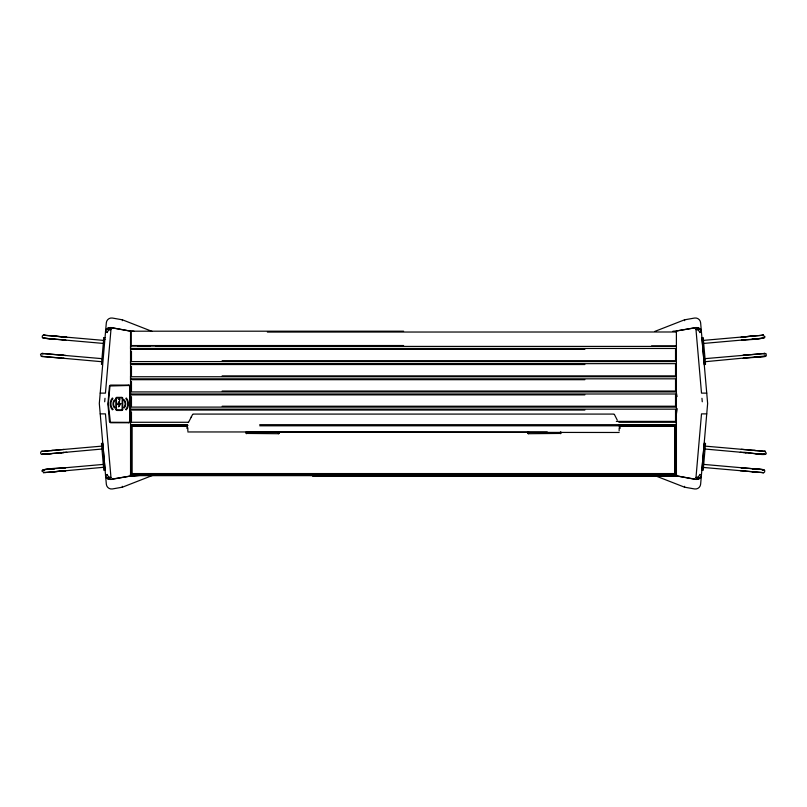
<?xml version="1.0" encoding="UTF-8"?>
<svg xmlns="http://www.w3.org/2000/svg" width="807" height="807" viewBox="0 0 807 807"><rect width="100%" height="100%" fill="white"/><g stroke="black" fill="none" stroke-linecap="round" stroke-linejoin="round"><path stroke-width="1.21" d="M130.552 379.895L130.552 376.173M130.552 363.765L130.552 361.284M130.552 348.866L130.552 346.385M676.397 424.623L676.397 422.142M123.764 400.03L123.764 400.191A5.76 5.76 0 0 1 123.804 407.565L124.278 407.959A6.375 6.375 0 0 0 124.278 399.868L123.834 399.909M105.535 331.899L105.535 331.859A5.246 5.246 0 0 1 106.151 329.932M125.771 409.442L125.791 409.411A8.463 8.463 0 0 0 125.821 398.466L126.366 398.012A9.17 9.17 0 0 1 126.366 409.825L125.801 409.674M700.799 477.068A5.246 5.246 0 0 0 701.414 475.091L701.424 475A5.326 0.535 5 0 0 701.243 474.819A5.276 0.525 5 0 0 699.74 474.445L699.699 474.617A2.643 1.987 -85.1 0 1 699.568 475.152L698.196 476.967L695.987 477.522L701.505 413.88L706.74 413.88M101.46 364.532L103.81 337.558M104.688 401.765L104.991 398.305M105.747 329.468L110.973 329.468L105.445 393.12L100.209 393.12M129.866 396.58L130.542 393.12M677.234 408.695L676.407 413.88M701.888 470.047L704.239 443.194L705.106 443.275M702.312 470.209L703.19 470.279L705.53 443.436M703.482 466.88L703.432 467.455L753.708 471.853M705.046 449.035L746.193 452.747L745.557 452.697M105.525 332L105.596 331.465M122.311 320.682L122.462 319.824L112.455 318.059A5.256 5.256 0 0 0 106.322 322.78L99.311 403.5L106.332 484.22A5.256 5.256 0 0 0 112.455 488.941L122.462 487.176L152.21 475.555M654.739 331.445L684.477 319.834L694.494 318.059A5.256 5.256 0 0 1 700.627 322.78L707.638 403.5L700.627 484.22A5.256 5.256 0 0 1 694.494 488.941L684.487 487.176L684.639 486.318M246.206 433.43L278.708 433.712L279.565 432.31M560.794 433.43L528.292 433.712L528.746 432.734M246.377 433.712L246.821 432.744M107.371 331.848L108.753 330.033L110.963 329.478M115.996 398.012L116.611 397.397M122.704 409.815L122.089 410.44M560.815 432.118L559.957 432.471M188.414 422.495L191.541 416.614M191.148 417.189L192.702 414.284M107.593 478.722L107.603 478.702A5.246 5.246 0 0 1 106.433 477.532M700.516 329.468A5.246 5.246 0 0 0 699.397 328.298L697.884 327.753M278.879 432.179L277.86 432.481M131.127 332.05L131.127 345.557L403.611 345.527M131.652 473.568L674.864 473.568M619.322 426.409L674.864 426.298M674.753 473.679L674.753 426.197L619.322 426.197M106.746 329.347L107.967 328.409M700.204 477.653L698.983 478.591M43.043 453.887C40.027 456.177 39.482 450.003 43.205 451.295L64.025 449.438M763.957 353.95L766.115 353.759L766.297 355.917L705.298 361.697M107.593 328.278L107.553 328.298A5.246 5.246 0 0 0 106.433 329.468M697.884 479.247L699.397 478.702A5.246 5.246 0 0 0 700.516 477.532M44.456 337.83C40.955 339.515 41.712 333.412 45.061 335.308L44.577 335.258M762.544 470.007C765.914 468.282 765.379 474.455 761.939 472.529L741.108 470.753M109.076 327.753L107.674 328.288M108.441 328.177L111.608 327.803L130.542 331.142L111.144 327.561A3.036 1.483 4.4 0 0 110.539 327.541M698.509 478.823L695.341 479.197L676.407 475.858L695.321 479.368M42.004 454.432L63.864 452.475L42.004 454.432L51.698 453.584M53.03 468.806L65.206 467.778C65.67 467.737 31.554 468.827 45.061 472.529L65.468 470.743L43.548 472.66M43.598 472.7L44.173 472.529M741.794 340.06C742.208 340.05 774.932 338.97 761.939 335.308L762.423 335.258M312.531 476.12L676.417 476.12L676.397 330.971L695.866 327.561A3.036 1.483 -4.4 0 1 696.411 327.551M110.539 479.449A3.036 1.483 -4.4 0 0 111.084 479.439L130.552 476.029L141.245 475.232M246.185 432.118L619.161 432.481M764.421 353.496L764.996 353.405L743.136 355.362M744.266 339.878L753.97 339.031M741.381 340.13L742.289 340.019M742.975 358.399L743.883 358.288M64.711 467.818L65.619 467.707M695.826 327.743L676.397 330.971M109.137 479.207A3.611 1.261 0 0 0 109.53 479.297A3.248 1.342 -2.5 0 0 110.589 479.328L130.552 476.029L130.552 330.971L134.012 331.233M695.321 327.632L696.421 327.723A3.248 1.342 -2.5 0 1 697.349 327.773M42.579 353.496L40.511 354.223L41.167 356.291L101.702 361.697M42.327 356.391L41.742 356.452L42.721 356.502M764.683 451.375L765.258 451.385L764.683 451.375C773.167 458.487 744.669 451.153 743.62 452.525L764.996 454.432L763.957 453.887M763.664 469.654L741.794 467.778L753.97 468.806M529.14 432.481L528.121 432.179M741.532 337.094L763.452 335.177L741.108 337.084M703.432 340.383L753.708 335.984M743.398 358.328L765.197 356.462M41.682 451.426L53.161 450.387M53.292 471.853L103.558 467.303M753.839 357.451L765.318 356.412L764.673 356.391M701.878 337.669L703.19 337.558L705.53 364.401M702.463 339.374L703.341 339.293M763.583 338.194L762.544 337.83M703.694 343.429L744.861 339.797M705.036 358.651L746.193 355.09L745.597 355.1M705.106 364.562L704.239 364.643L701.888 337.79M101.702 446.14L51.426 450.538M61.443 452.697L60.807 452.747L101.954 449.035M66.749 452.263L63.38 452.525M103.296 464.408L62.139 468.04L62.775 467.989M765.056 353.446L742.712 355.362M672.937 331.233L676.468 330.971M676.095 331.99L267.369 332.06M130.341 474.304L132.832 474.123M676.417 475.182L132.731 475.02L130.583 475.182L130.583 476.12L140.499 475.343M151.655 474.082L130.583 475.636L676.417 475.686L655.345 474.082M64.974 470.794L65.892 470.753M744.004 336.842L744.599 336.822M706.74 393.12L701.505 393.12L695.977 329.468L698.196 330.033L699.578 331.848A2.643 1.987 85.1 0 1 699.679 332.373L699.719 332.555A5.276 0.525 -5 0 0 701.222 332.181A5.326 0.525 -5.1 0 0 701.384 332.06M100.209 413.88L105.445 413.88L110.973 477.532L108.753 476.967L107.371 475.152M41.803 451.375L42.317 451.375M695.977 329.468L701.202 329.468M131.602 331.193L403.611 331.193M131.259 345.961L155.67 345.961M651.552 345.961L675.963 345.961M137.664 346.405L149.87 346.405M155.973 346.405L675.661 346.405M131.46 348.473L675.54 348.473M131.46 349.35L584.863 349.35M222.137 360.699L675.54 360.699L675.54 349.35M131.46 361.576L675.54 361.576M131.46 363.654L675.54 363.654M131.46 364.522L584.863 364.522M222.137 375.88L675.54 375.88L675.54 364.522M131.46 376.748L675.54 376.748M131.46 378.826L675.54 378.826M131.46 379.693L584.863 379.693M128.797 385.484L109.964 385.978L108.309 404.045L110.408 422.273L128.797 422.354L129.705 421.748L129.786 386.462L128.797 385.221M222.137 391.052L675.54 391.052L675.54 379.693M131.46 391.93L675.54 391.93M676.407 393.12L677.083 396.58M131.46 393.998L675.54 393.998M131.46 394.875L584.863 394.875M116.833 397.367L121.857 397.367M222.137 406.224L675.54 406.224L675.54 394.875M131.46 407.101L675.54 407.101M131.46 409.169L675.54 409.169M131.46 410.047L584.863 410.047M116.833 410.47L121.857 410.47M130.542 413.88L129.715 408.695M193.307 414.082L613.693 414.082M616.346 421.405L675.54 421.405L675.54 410.047M131.46 422.273L188.132 422.273M618.868 422.273L675.54 422.273M128.797 422.747L110.821 422.747A1.372 1.372 0 0 1 109.449 421.496L107.916 404.055L109.449 386.341A1.372 1.372 0 0 1 110.821 385.09L128.797 385.09A1.372 1.372 0 0 1 130.179 386.462L130.179 421.375A1.372 1.372 0 0 1 128.797 422.747L128.797 422.485M187.375 424.664L130.663 424.664L130.663 474.334L676.286 474.334L676.286 424.664L619.584 424.664M259.733 424.684L619.161 424.684M188.021 425.319L131.319 425.319L131.319 473.679L675.63 473.679L675.63 425.319L618.929 425.319M259.733 425.803L619.161 425.803M187.194 426.197L131.763 426.197L131.763 473.679M131.652 426.298L187.194 426.409M187.839 431.957L547.267 431.957M130.583 475.222L494.469 475.222M105.747 477.532L110.973 477.532M695.977 477.532L701.202 477.532M43.417 338.194L65.206 340.06M65.468 337.094L43.548 335.177L103.568 340.383M65.892 337.084L53.292 335.984M743.62 452.525L740.251 452.263M696.421 327.723L698.509 328.177M111.073 327.743L111.628 327.632M695.826 479.247L695.866 479.429A3.036 1.483 4.4 0 0 696.411 479.449M110.529 479.277L108.441 478.823M666.501 475.343L676.417 476.069M674.117 474.123L676.609 474.304M665.704 475.232L676.468 476.029M53.03 339.031L62.775 339.848M43.043 353.95L42.004 353.405L65.881 355.494M63.602 358.328L41.803 356.462M753.839 450.387L765.258 451.385L741.381 449.297M755.574 450.538L705.298 446.14M755.302 453.584L765.056 454.391L764.421 454.341M751.973 471.702L763.452 472.66L762.827 472.529M104.254 337.598L105.122 337.669M104.093 339.333L104.971 339.414M62.401 336.822L63.037 336.882M103.306 343.429L64.711 340.019M101.964 358.651L60.807 355.09L61.443 355.141M704.087 444.939L704.955 445.01M703.704 464.408L744.861 468.04L744.225 467.989M702.029 468.423L703.341 468.544M66.144 337.114L66.81 337.175M65.881 340.161L62.139 339.797M41.944 353.446L63.864 355.362M64.792 358.469L63.117 358.288M740.453 467.616L741.119 467.677M740.19 470.663L740.856 470.723M43.336 469.654L44.456 470.007M741.381 467.707L742.289 467.818M109.076 479.247L107.795 478.773L108.299 478.975M654.739 475.555L684.477 487.166M122.472 319.834L152.21 331.445M122.089 397.397L122.704 398.012M116.611 410.44L115.996 409.815M698.983 328.409L700.204 329.347M107.967 478.591L106.746 477.653M528.292 433.712L527.435 432.31M614.298 414.284L617.284 420.154M278.254 432.734L278.708 433.712M560.179 432.744L560.623 433.712M112.879 409.361L112.334 409.825A9.17 9.17 0 0 1 112.334 398.012L112.909 398.416A8.463 8.463 0 0 0 112.879 409.361M684.487 319.824L684.639 320.682M122.311 486.318L122.462 487.176M701.354 331.465L701.414 331.909A5.246 5.246 0 0 0 700.799 329.932M105.596 475.535L105.525 475A5.326 0.525 -5.1 0 1 107.22 474.445L107.25 474.617A2.643 1.987 85.1 0 0 107.381 475.152M105.535 475.091L105.535 475.141A5.246 5.246 0 0 0 106.151 477.068M102.761 443.194L105.122 470.168M101.46 443.305L103.81 470.279M701.959 398.305L702.261 401.765M674.753 426.409L674.753 473.457M674.269 475.02L132.731 475.02M620.018 426.479L620.018 428.527M619.161 427.851L619.161 430.928M560.794 432.038L560.794 433.157M528.121 432.451L528.121 433.571M278.879 432.451L278.879 433.571M246.206 432.038L246.206 433.157M187.839 427.851L187.839 430.928M186.982 426.479L186.982 428.527M131.763 426.409L131.763 473.457M131.46 351.247L131.46 360.699M131.46 366.418L131.46 375.88M131.46 381.59L131.46 391.052M131.46 396.762L131.46 406.224M131.46 411.943L131.46 421.405M122.735 398.244L122.735 409.593M115.966 398.244L115.966 409.593M113.605 404.357A5.76 5.76 0 0 0 114.887 407.565L114.412 407.959A6.375 6.375 0 0 1 114.412 399.868L114.927 400.211A5.76 5.76 0 0 0 113.605 403.48M697.349 479.227A3.248 1.342 2.5 0 1 696.36 479.328M109.086 327.854A3.632 1.2 -1 0 1 109.581 327.743A3.248 1.342 2.5 0 1 110.589 327.672M109.137 327.793A3.611 1.261 0 0 1 109.53 327.703M107.381 331.848A2.643 1.987 -85.1 0 0 107.27 332.373L107.23 332.555A5.276 0.525 5 0 1 105.566 332.08M109.581 479.257A3.632 1.2 1 0 1 109.086 479.146M116.42 398.123L116.46 409.815L122.079 409.976L122.24 398.022L116.42 398.123M118.932 399.304L119.769 399.546L118.932 399.304M119.265 404.408L118.649 406.869L120.979 403.53L118.881 403.53L119.688 400.575L117.318 404.408L119.265 404.408M763.402 335.137L762.827 335.308L763.402 335.137M763.715 338.143L752.245 339.182L763.715 338.143M54.755 468.655L43.285 469.694L54.755 468.655M744.599 471.016L744.004 470.995L744.599 471.016M44.809 338.274L43.285 338.143L54.755 339.182L44.809 338.274M762.958 469.593L752.245 468.655L763.715 469.694L762.958 469.593M43.669 335.147L44.173 335.308L43.669 335.147M61.181 358.116L60.545 358.056L61.13 358.147M697.863 327.854A3.632 1.2 1 0 0 697.369 327.743A3.611 1.261 0 0 1 697.813 327.793M697.369 479.257A3.632 1.2 -1 0 0 697.863 479.146A3.611 1.261 0 0 1 697.419 479.297"/></g></svg>
